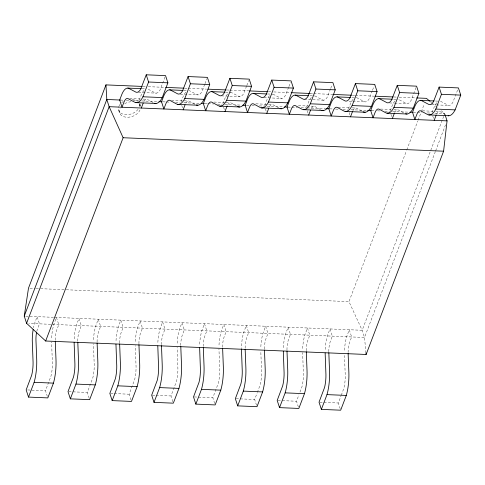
<?xml version="1.0" encoding="UTF-8"?>
<svg xmlns="http://www.w3.org/2000/svg" width="485" height="485" viewBox="0 0 485 485"><rect width="100%" height="100%" fill="white"/><g stroke="black" fill="none" stroke-linecap="round" stroke-linejoin="round"><path stroke-width="0.36" stroke-dasharray="2.42 1.82" d="M139.225 100.195L141.396 94.593A23.183 8.172 -87.6 0 1 144.463 89.986M47.348 396.457L45.475 390.698L50.986 376.063A19.509 6.875 -87.6 0 0 52.386 363.198L51.604 342.064M165.015 77.018L159.977 90.058A19.509 6.875 -87.6 0 1 155.352 93.005L147.81 89.034A23.183 8.172 -87.6 0 0 147.143 88.913M181.063 101.947L183.227 96.351A23.183 8.172 -87.6 0 1 186.301 91.744M89.185 398.215L87.312 392.45L92.823 377.821A19.509 6.875 -87.6 0 0 94.223 364.956L93.441 343.823M204.706 84.396L201.815 91.817A19.509 6.875 -87.6 0 1 197.189 94.763L189.647 90.792A23.183 8.172 -87.6 0 0 188.98 90.671M204.979 83.693L206.852 78.776M222.9 103.705L225.064 98.109A23.183 8.172 -87.6 0 1 228.805 93.005M131.023 399.973L129.149 394.208L134.66 379.579A19.509 6.875 -87.6 0 0 136.061 366.715L135.279 345.575M246.544 86.154L243.652 93.575A19.509 6.875 -87.6 0 1 239.026 96.521L231.484 92.55A23.183 8.172 -87.6 0 0 230.151 92.465M246.81 85.451L248.69 80.534M264.737 105.463L266.902 99.868A23.183 8.172 -87.6 0 1 270.642 94.757M172.86 401.732L170.987 395.966L176.498 381.331A19.509 6.875 -87.6 0 0 177.898 368.467L177.116 347.333M288.648 87.209L285.489 95.333A19.509 6.875 -87.6 0 1 280.863 98.279L273.322 94.302A23.183 8.172 -87.6 0 0 271.988 94.223M288.921 86.506L290.527 82.286M306.575 107.221L308.739 101.62A23.183 8.172 -87.6 0 1 312.479 96.515M214.697 403.484L212.824 397.724L218.335 383.089A19.509 6.875 -87.6 0 0 219.735 370.225L218.953 349.091M330.485 88.967L327.326 97.085A19.509 6.875 -87.6 0 1 322.701 100.031L315.159 96.06A23.183 8.172 -87.6 0 0 313.825 95.975M330.758 88.264L332.092 84.748M348.412 108.979L350.576 103.378A23.183 8.172 -87.6 0 1 354.317 98.273M256.535 405.242L254.661 399.476L257.068 393.153M257.335 392.45L260.172 384.847A19.509 6.875 -87.6 0 0 261.573 371.983L260.791 350.849M372.322 90.719L369.164 98.843A19.509 6.875 -87.6 0 1 364.538 101.789L356.996 97.818A23.183 8.172 -87.6 0 0 355.663 97.734M372.595 90.016L374.202 85.803M390.249 110.732L392.413 105.136A23.183 8.172 -87.6 0 1 396.154 100.031M298.372 407L296.499 401.234L298.906 394.911M299.979 392.098L302.01 386.606A19.509 6.875 -87.6 0 0 303.41 373.741L302.628 352.601M416.039 87.561L411.001 100.601A19.509 6.875 -87.6 0 1 406.375 103.547L398.834 99.577A23.183 8.172 -87.6 0 0 397.494 99.492M365.993 352.995L364.508 337.487L362.168 330.285L348.964 301.634L406.527 150.58M406.8 149.877L417.827 120.941M418.094 120.231L421.053 112.465M421.326 111.762L424.284 103.996M432.087 112.49L434.251 106.894A23.183 8.172 -87.6 0 1 437.991 101.783M443.702 116.333L362.168 330.285L54.205 317.354M443.957 115.666L444.715 113.666L440.719 110.313M340.209 408.758L338.336 402.993L341.01 395.966M341.282 395.263L343.847 388.358A19.509 6.875 -87.6 0 0 345.247 375.493L344.495 355.469M457.604 90.016L452.838 102.359A19.509 6.875 -87.6 0 1 448.213 105.306L440.671 101.329A23.183 8.172 -87.6 0 0 440.004 101.213M435.354 151.575L364.508 337.487L28.857 323.398M435.627 150.865L445.533 124.869M142.99 86.451L145.257 86.542M148.283 86.669L164.912 87.373M184.561 88.197L187.586 88.325M188.344 88.355L206.483 89.113M226.889 89.974L229.156 90.071M229.914 90.101L248.811 90.895M268.46 91.72L270.727 91.81M273.752 91.938L290.382 92.641M310.036 93.466L313.055 93.593M313.813 93.623L331.952 94.381M352.359 95.242L354.626 95.339M355.384 95.369L374.281 96.163M393.935 96.988L396.203 97.079M399.222 97.206L415.851 97.909M141.947 88.694L144.918 88.822M183.785 90.452L186.755 90.58M225.622 92.211L230.818 92.429M267.459 93.969L272.655 94.187M310.036 95.757L314.492 95.945M351.874 97.509L356.329 97.697M393.711 99.267L398.167 99.455M435.548 101.025L437.779 101.116M138.468 92.386L156.291 93.138M180.305 94.145L198.129 94.896M221.402 95.872L239.966 96.648M263.979 97.661L281.803 98.406M304.331 99.352L323.64 100.165M349.139 101.232L352.383 101.371M352.856 101.389L365.478 101.923M389.491 102.929L394.22 103.129M394.693 103.147L407.315 103.675M430.583 104.657L436.057 104.887M436.53 104.905L449.152 105.433M129.604 98.522L140.001 98.958M142.972 99.085L146.688 99.237M171.441 100.28L183.324 100.777M184.07 100.807L188.526 100.995M214.024 102.068L225.161 102.535M225.907 102.565L230.363 102.753M255.856 103.82L272.2 104.511M298.439 105.609L314.031 106.263M338.045 107.276L349.188 107.743M352.158 107.864L355.869 108.022M380.628 109.064L391.025 109.501M393.996 109.622L397.706 109.78M422.465 110.816L432.862 111.253M435.833 111.38L439.543 111.538M120.407 100.049L123.432 100.177M126.361 100.298L128.725 100.395M133.042 100.577L138.552 100.807M141.578 100.935L157.449 101.601M162.742 101.826L165.767 101.953M166.525 101.983L170.423 102.147M175.594 102.365L180.129 102.553M183.912 102.711L199.784 103.378M204.834 103.59L207.344 103.699M208.101 103.729L213.746 103.966M217.462 104.123L221.918 104.311M224.731 104.427L241.36 105.124M246.653 105.348L248.92 105.445M251.867 105.566L255.583 105.724M259.299 105.882L264.495 106.1M267.065 106.203L282.943 106.87M287.763 107.076L291.255 107.221M292.012 107.252L297.42 107.482M301.082 107.634L306.375 107.858M307.132 107.888L325.277 108.652M329.6 108.834L332.831 108.967M335.541 109.083L339.257 109.234M342.968 109.392L347.424 109.58M350.976 109.731L366.854 110.398M371.389 110.586L374.414 110.713M377.378 110.835L381.095 110.992M384.805 111.15L389.534 111.35M392.553 111.477L408.431 112.144M413.275 112.344L416.748 112.49M417.5 112.52L422.186 112.72M427.327 112.932L431.11 113.096M434.887 113.254L444.715 113.666M29.997 288.242L35.29 288.46M36.042 288.496L39.825 288.654M40.576 288.684L65.523 289.733M66.275 289.763L348.964 301.634M25.76 316.159L53.459 317.323M27.651 389.946L45.475 390.698M68.743 391.674L87.312 392.45M110.58 393.426L113.551 393.553M114.296 393.584L129.149 394.208M152.417 395.184L155.388 395.311M156.134 395.342L170.987 395.966M194.255 396.942L212.824 397.724M236.092 398.7L254.661 399.476M277.929 400.458L281.646 400.61M282.385 400.64L296.499 401.234M319.767 402.211L338.336 402.993M445.424 114.551L440.277 111.756A12.852 4.529 -87.6 0 0 436.354 114.684M403.587 112.793L398.44 109.998A12.852 4.529 -87.6 0 0 394.517 112.926M361.749 111.035L356.602 108.24A12.852 4.529 -87.6 0 0 352.995 110.513M320.555 109.628L314.765 106.482A12.852 4.529 -87.6 0 0 310.849 109.416M278.717 107.87L272.928 104.73A12.852 4.529 -87.6 0 0 269.32 106.997M236.88 106.118L231.09 102.972A12.852 4.529 -87.6 0 0 227.817 104.657M195.043 104.36L189.253 101.213A12.852 4.529 -87.6 0 0 185.646 103.487M153.205 102.602L147.416 99.455A12.852 4.529 -87.6 0 0 143.815 101.729M430.431 101.698L431.577 102.656M432.147 103.135L438.434 108.404M432.778 116.006L433.948 119.607M390.94 114.248L392.11 117.855M349.103 112.496L350.279 116.097M307.266 110.738L308.672 115.06M265.434 108.979L266.835 113.302M223.597 107.221L224.767 110.829M181.76 105.469L182.93 109.07M139.922 103.711L141.093 107.312M140.129 105.966L139.298 103.42A10.876 7.39 -18 0 1 139.401 106.688M118.722 110.459L119.546 113.005M138.067 109.361A10.876 7.39 -18 0 1 124.742 114.593A10.876 7.39 -18 0 1 118.843 106.512M119.055 106.003A10.876 7.39 -18 0 1 119.953 104.511M121.686 102.681A10.876 7.39 -18 0 1 123.323 101.486M131.975 99.158A10.876 7.39 -18 0 1 137.819 101.256M140.007 109.913A10.876 7.39 -18 0 1 126.215 117.218A10.876 7.39 -18 0 1 120.141 108.046M124.742 103.681A10.876 7.39 -18 0 1 131.447 101.717M139.128 104.287A10.876 7.39 -18 0 1 140.426 107.882M55.254 340.185A12.852 4.529 -87.6 0 1 56.897 329.576L58.776 324.653L56.43 317.445L54.053 323.774A23.183 8.172 -87.6 0 0 51.604 339.621M36.824 331.273A12.852 4.529 -87.6 0 1 37.587 328.763L39.467 323.841L37.121 316.632L34.744 322.962A23.183 8.172 -87.6 0 0 33.489 327.751M97.091 341.943A12.852 4.529 -87.6 0 1 98.734 331.334L100.613 326.405L98.267 319.203L95.891 325.532A23.183 8.172 -87.6 0 0 93.441 341.373M77.782 341.131A12.852 4.529 -87.6 0 1 79.425 330.521L81.304 325.599L78.958 318.39L76.581 324.72A23.183 8.172 -87.6 0 0 74.132 340.567M138.928 343.701A12.852 4.529 -87.6 0 1 140.571 333.086L142.451 328.163L140.104 320.961L137.728 327.29A23.183 8.172 -87.6 0 0 135.279 343.131M119.619 342.889A12.852 4.529 -87.6 0 1 121.262 332.28L123.135 327.357L120.795 320.149L118.419 326.478A23.183 8.172 -87.6 0 0 115.97 342.319M180.766 345.459A12.852 4.529 -87.6 0 1 182.408 334.844L184.288 329.921L181.942 322.719L179.565 329.042A23.183 8.172 -87.6 0 0 177.116 344.89M161.456 344.647A12.852 4.529 -87.6 0 1 163.099 334.032L164.973 329.109L162.633 321.907L160.256 328.236A23.183 8.172 -87.6 0 0 157.807 344.077M222.603 347.212A12.852 4.529 -87.6 0 1 224.246 336.602L226.119 331.679L223.779 324.471L221.402 330.8A23.183 8.172 -87.6 0 0 218.953 346.648M203.294 346.405A12.852 4.529 -87.6 0 1 204.937 335.79L206.81 330.867L204.47 323.665L202.093 329.988A23.183 8.172 -87.6 0 0 199.644 345.835M264.44 348.97A12.852 4.529 -87.6 0 1 266.083 338.36L267.956 333.438L265.616 326.229L263.24 332.558A23.183 8.172 -87.6 0 0 260.791 348.4M245.131 348.157A12.852 4.529 -87.6 0 1 246.774 337.548L248.647 332.625L246.307 325.417L243.931 331.746A23.183 8.172 -87.6 0 0 241.469 348.854M306.277 350.728A12.852 4.529 -87.6 0 1 307.92 340.112L309.794 335.19L307.454 327.987L305.077 334.317A23.183 8.172 -87.6 0 0 302.628 350.158M286.968 349.915A12.852 4.529 -87.6 0 1 288.611 339.306L290.485 334.383L288.145 327.175L285.768 333.504A23.183 8.172 -87.6 0 0 283.319 349.345M348.115 352.486A12.852 4.529 -87.6 0 1 349.758 341.87L351.631 336.948L349.291 329.745L346.914 336.075A23.183 8.172 -87.6 0 0 344.465 351.916M328.806 351.673A12.852 4.529 -87.6 0 1 330.449 341.058L332.322 336.135L329.982 328.933L327.605 335.262A23.183 8.172 -87.6 0 0 325.156 351.104"/><path stroke-width="0.73" d="M142.232 86.421L105.954 84.893L28.488 288.175L24.25 316.093L26.59 323.301L45.657 341.016L366.133 354.474L443.599 151.193L447.055 120.868L445.188 115.109M24.25 316.093L106.803 99.474L105.954 84.893M26.59 323.301L109.143 106.682L106.803 99.474L120.407 100.049M146.24 74.805L140.668 89.252A19.509 6.875 -87.6 0 1 136.042 92.198L128.501 88.222A23.183 8.172 -87.6 0 0 122.081 93.787L119.674 100.019L122.014 107.221L123.893 102.299A12.852 4.529 -87.6 0 1 128.107 98.649L134.539 102.141A29.84 10.512 -87.6 0 0 142.954 96.776L162.263 97.588L167.889 82.82L165.549 75.611L146.24 74.805L148.58 82.007L142.954 96.776M45.657 341.016L123.123 137.734L109.143 106.682L447.055 120.868M55.278 341.222L55.993 359.724A29.84 10.512 -87.6 0 1 53.447 383.132L47.815 397.9L28.506 397.088L34.132 382.319A29.84 10.512 -87.6 0 0 36.684 358.912L35.969 340.415A12.852 4.529 -87.6 0 1 36.617 332.201M141.323 108.034L143.202 103.111M188.077 76.557L182.506 91.004A19.509 6.875 -87.6 0 1 177.88 93.951L170.338 89.98A23.183 8.172 -87.6 0 0 163.918 95.539L161.511 101.771L163.851 108.979L165.731 104.057A12.852 4.529 -87.6 0 1 169.944 100.401L176.376 103.899A29.84 10.512 -87.6 0 0 184.791 98.534L204.1 99.346L209.726 84.578L207.386 77.37L188.077 76.557L190.417 83.766L184.791 98.534M97.115 342.98L97.831 361.483A29.84 10.512 -87.6 0 1 95.278 384.89L89.652 399.658L70.343 398.846L75.969 384.078A29.84 10.512 -87.6 0 0 78.522 360.67L77.806 342.167M183.16 109.792L185.04 104.869M229.914 78.315L224.343 92.762A19.509 6.875 -87.6 0 1 219.717 95.709L212.175 91.738A23.183 8.172 -87.6 0 0 205.755 97.297L203.348 103.529L205.688 110.738L207.568 105.815A12.852 4.529 -87.6 0 1 211.781 102.159L218.214 105.651A29.84 10.512 -87.6 0 0 226.628 100.292L245.937 101.104L251.563 86.33L249.223 79.128L229.914 78.315L232.254 85.524L226.628 100.292M138.952 344.738L139.668 363.241A29.84 10.512 -87.6 0 1 137.116 386.642L131.49 401.416L112.18 400.604L117.806 385.836A29.84 10.512 -87.6 0 0 120.359 362.428L119.643 343.926M224.998 111.544L226.877 106.621A12.852 4.529 -87.6 0 1 227.174 105.9M271.752 80.073L266.18 94.52A19.509 6.875 -87.6 0 1 261.554 97.467L254.013 93.496A23.183 8.172 -87.6 0 0 247.592 99.055L245.186 105.287L247.526 112.49L249.405 107.567A12.852 4.529 -87.6 0 1 253.619 103.917L260.051 107.409A29.84 10.512 -87.6 0 0 268.466 102.05L287.775 102.856L293.401 88.088L291.061 80.886L271.752 80.073L274.092 87.276L268.466 102.05M180.79 346.496L181.505 364.993A29.84 10.512 -87.6 0 1 178.953 388.4L173.327 403.168L154.018 402.362L159.644 387.588A29.84 10.512 -87.6 0 0 162.196 364.186L161.481 345.684M266.835 113.302L268.714 108.379M313.589 81.832L308.017 96.279A19.509 6.875 -87.6 0 1 303.392 99.225L295.85 95.248A23.183 8.172 -87.6 0 0 289.43 100.813L287.023 107.046L289.363 114.248L291.242 109.325A12.852 4.529 -87.6 0 1 295.456 105.675L301.888 109.167A29.84 10.512 -87.6 0 0 310.303 103.802L329.612 104.614L335.238 89.846L332.898 82.638L313.589 81.832L315.929 89.034L310.303 103.802M222.627 348.248L223.342 366.751A29.84 10.512 -87.6 0 1 220.79 390.158L215.164 404.926L195.855 404.114L201.481 389.346A29.84 10.512 -87.6 0 0 204.033 365.939L203.318 347.442M308.672 115.06L310.552 110.137M355.426 83.584L349.855 98.031A19.509 6.875 -87.6 0 1 345.229 100.983L337.687 97.006A23.183 8.172 -87.6 0 0 331.267 102.565L328.86 108.798L331.2 116.006L333.08 111.083A12.852 4.529 -87.6 0 1 337.293 107.427L343.726 110.926A29.84 10.512 -87.6 0 0 352.14 105.56L371.449 106.373L377.075 91.604L374.735 84.396L355.426 83.584L357.766 90.792L352.14 105.56M264.464 350.006L265.18 368.509A29.84 10.512 -87.6 0 1 262.627 391.916L257.001 406.685L237.692 405.872L243.318 391.104A29.84 10.512 -87.6 0 0 245.871 367.697L245.155 349.194M350.509 116.818L352.389 111.896A12.852 4.529 -87.6 0 1 352.686 111.168M397.263 85.342L391.692 99.789A19.509 6.875 -87.6 0 1 387.066 102.735L379.525 98.764A23.183 8.172 -87.6 0 0 373.104 104.323L370.698 110.556L373.038 117.764L374.917 112.841A12.852 4.529 -87.6 0 1 379.131 109.186L385.563 112.684A29.84 10.512 -87.6 0 0 393.978 107.318L413.287 108.131L418.913 93.356L416.573 86.154L397.263 85.342L399.604 92.55L393.978 107.318M306.302 351.764L307.017 370.267A29.84 10.512 -87.6 0 1 304.465 393.668L298.839 408.443L279.53 407.63L285.156 392.862A29.84 10.512 -87.6 0 0 287.708 369.455L286.993 350.952M392.347 118.57L394.226 113.648M439.101 87.1L433.529 101.547A19.509 6.875 -87.6 0 1 428.904 104.493L421.362 100.522A23.183 8.172 -87.6 0 0 414.942 106.082L412.535 112.314L414.875 119.516L416.748 114.593A12.852 4.529 -87.6 0 1 420.968 110.944L427.4 114.436A29.84 10.512 -87.6 0 0 435.815 109.076L455.124 109.883L460.75 95.115L458.41 87.912L439.101 87.1L441.441 94.302L435.815 109.076M348.139 353.523L348.854 372.019A29.84 10.512 -87.6 0 1 346.302 395.427L340.676 410.195L321.367 409.388L326.993 394.614A29.84 10.512 -87.6 0 0 329.545 371.213L328.83 352.71M434.184 120.328L436.063 115.406M148.58 82.007L167.889 82.82M190.417 83.766L209.726 84.578M232.254 85.524L251.563 86.33M274.092 87.276L293.401 88.088M315.929 89.034L335.238 89.846M357.766 90.792L377.075 91.604M399.604 92.55L418.913 93.356M441.441 94.302L460.75 95.115M165.664 87.403L183.809 88.161M207.992 89.179L226.137 89.943M249.563 90.925L267.708 91.689M291.139 92.671L310.036 93.466M332.71 94.417L351.607 95.212M375.038 96.194L393.177 96.958M416.609 97.94L426.436 98.352L429.862 101.219M127.834 88.106L141.202 88.664M169.671 89.858L183.039 90.422M211.508 91.617L224.876 92.18M253.346 93.375L266.714 93.938M295.183 95.133L308.551 95.691M337.02 96.891L350.388 97.449M378.858 98.643L392.226 99.207M420.695 100.401L434.063 100.965M158.965 101.668L161.984 101.795M201.299 103.444L204.318 103.572M242.876 105.19L245.901 105.318M284.452 106.936L287.478 107.064M326.029 108.682L329.054 108.81M367.606 110.428L371.389 110.586M409.94 112.205L412.965 112.332M135.958 102.62L155.988 103.457M177.795 104.378L197.825 105.215M219.632 106.13L239.663 106.973M261.47 107.888L281.5 108.731M303.307 109.646L323.337 110.483M345.144 111.404L365.175 112.241M386.981 113.157L407.012 113.999M428.819 114.915L448.849 115.757M123.123 137.734L443.599 151.193M34.132 382.319L53.447 383.132M75.969 384.078L95.278 384.89M117.806 385.836L137.116 386.642M159.644 387.588L178.953 388.4M201.481 389.346L220.79 390.158M243.318 391.104L262.627 391.916M285.156 392.862L304.465 393.668M326.993 394.614L346.302 395.427M321.367 409.388L319.027 402.18L324.538 387.551A19.509 6.875 -87.6 0 0 325.938 374.687L325.144 352.995M279.53 407.63L277.19 400.422L282.7 385.793A19.509 6.875 -87.6 0 0 284.101 372.929L283.307 351.237M237.692 405.872L235.352 398.67L240.863 384.035A19.509 6.875 -87.6 0 0 242.264 371.171L241.469 349.485M195.855 404.114L193.515 396.912L199.026 382.277A19.509 6.875 -87.6 0 0 200.426 369.412L199.632 347.727M154.018 402.362L151.678 395.154L157.188 380.525A19.509 6.875 -87.6 0 0 158.589 367.66L157.795 345.969M112.18 400.604L109.84 393.396L115.351 378.767A19.509 6.875 -87.6 0 0 116.752 365.902L115.957 344.211M70.343 398.846L68.003 391.644L73.514 377.009A19.509 6.875 -87.6 0 0 74.914 364.144L74.12 342.458M28.506 397.088L26.166 389.885L31.677 375.251A19.509 6.875 -87.6 0 0 33.077 362.386L32.283 340.7A23.183 8.172 -87.6 0 1 33.162 329.497M365.993 352.995L366.133 354.474M455.124 109.883A29.84 10.512 -87.6 0 1 448.128 115.727M413.287 108.131A29.84 10.512 -87.6 0 1 405.575 113.799M371.449 106.373A29.84 10.512 -87.6 0 1 363.035 111.732M329.612 104.614A29.84 10.512 -87.6 0 1 321.901 110.289M162.263 97.588A29.84 10.512 -87.6 0 1 154.551 103.263M204.1 99.346A29.84 10.512 -87.6 0 1 196.389 105.015M245.937 101.104A29.84 10.512 -87.6 0 1 237.523 106.464M287.775 102.856A29.84 10.512 -87.6 0 1 280.063 108.531"/></g></svg>
